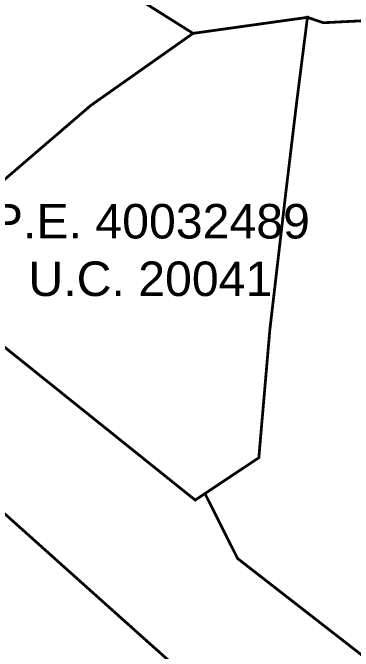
# Model space of a CAD drawing. Header units: metres. Extents: x 561401 to 594056, y 8460144 to 8508504.
# Drawn here: x 586789.47 to 586814.13, y 8501784.14 to 8501830.39 of the extents above; entities that cross this region are included whole.
import ezdxf

# ---------------------------------------------------------------- set-up
doc = ezdxf.new("R2010")
doc.units = ezdxf.units.M
for name, color, linetype in [('1.2. AFECTADOS BASE GRAFICA GORE', 76, 'Continuous'), ('1.2. BASE GRAFICA SUNARP', 150, 'Continuous'), ('1.3 ETIQUETA P.E. Y U.C.', 1, 'Continuous')]:
    doc.layers.add(name, color=color, linetype=linetype)
doc.styles.add('Arial', font='arial.ttf', dxfattribs={"height": 1})

msp = doc.modelspace()

# ---------------------------------------------------------------- linework, layer by layer
at = {"layer": '1.2. AFECTADOS BASE GRAFICA GORE', "color": 64, "linetype": 'Continuous', "lineweight": -3, "const_width": 0.2}
msp.add_lwpolyline([(586737.081, 8501869.77), (586740.14, 8501857.473), (586744.725, 8501847.465), (586758.165, 8501833.998), (586781.575, 8501812.033), (586795.114, 8501823.67), (586802.527, 8501828.899), (586783.537, 8501840.867), (586755.518, 8501860.132), (586737.081, 8501869.77)], close=True, dxfattribs=at)
msp.add_lwpolyline([(586840.707, 8501712.356), (586844.541, 8501719.455), (586851.27, 8501736.521), (586848.68, 8501739.14), (586837.475, 8501749.588), (586825.114, 8501760.916), (586813.323, 8501772.243), (586798.374, 8501785.6), (586777.949, 8501803.896), (586774.453, 8501797.957), (586779.755, 8501759.516), (586778.303, 8501758.086), (586777.099, 8501748.848), (586772.985, 8501732.702), (586772.944, 8501726.053), (586773.768, 8501717.095), (586772.606, 8501714.206), (586770.808, 8501702.958)], dxfattribs=at)
at = {"layer": '1.2. BASE GRAFICA SUNARP', "color": 64, "linetype": 'Continuous', "lineweight": -3, "const_width": 0.2}
for points in [[(586803.393, 8501795.557), (586805.751, 8501790.858), (586817.633, 8501781.61), (586832.22, 8501766.973), (586844.877, 8501753.496), (586844.951, 8501753.826), (586846.419, 8501760.414), (586849.157, 8501779.25), (586847.648, 8501796.156), (586848.827, 8501815.752), (586850.41, 8501829.599), (586839.253, 8501830.769), (586826.572, 8501830.409), (586811.968, 8501829.669), (586810.814, 8501830.059), (586810.031, 8501823.9), (586809.247, 8501817.362), (586808.085, 8501807.374), (586807.293, 8501798.156), (586803.393, 8501795.557)], [(586781.575, 8501812.033), (586802.684, 8501795.087), (586803.393, 8501795.557), (586807.293, 8501798.156), (586808.085, 8501807.374), (586809.247, 8501817.362), (586810.031, 8501823.9), (586810.814, 8501830.059), (586802.527, 8501828.899), (586795.114, 8501823.67), (586781.575, 8501812.033)]]:
    msp.add_lwpolyline(points, close=True, dxfattribs=at)

# ---------------------------------------------------------------- texts
at = {"layer": '1.3 ETIQUETA P.E. Y U.C.', "color": 1, "insert": (586799.438, 8501813.187), "char_height": 2.5, "attachment_point": 5, "style": 'Arial'}
msp.add_mtext('P.E. 40032489\\PU.C. 20041', dxfattribs=at)

doc.saveas('drawing.dxf')
